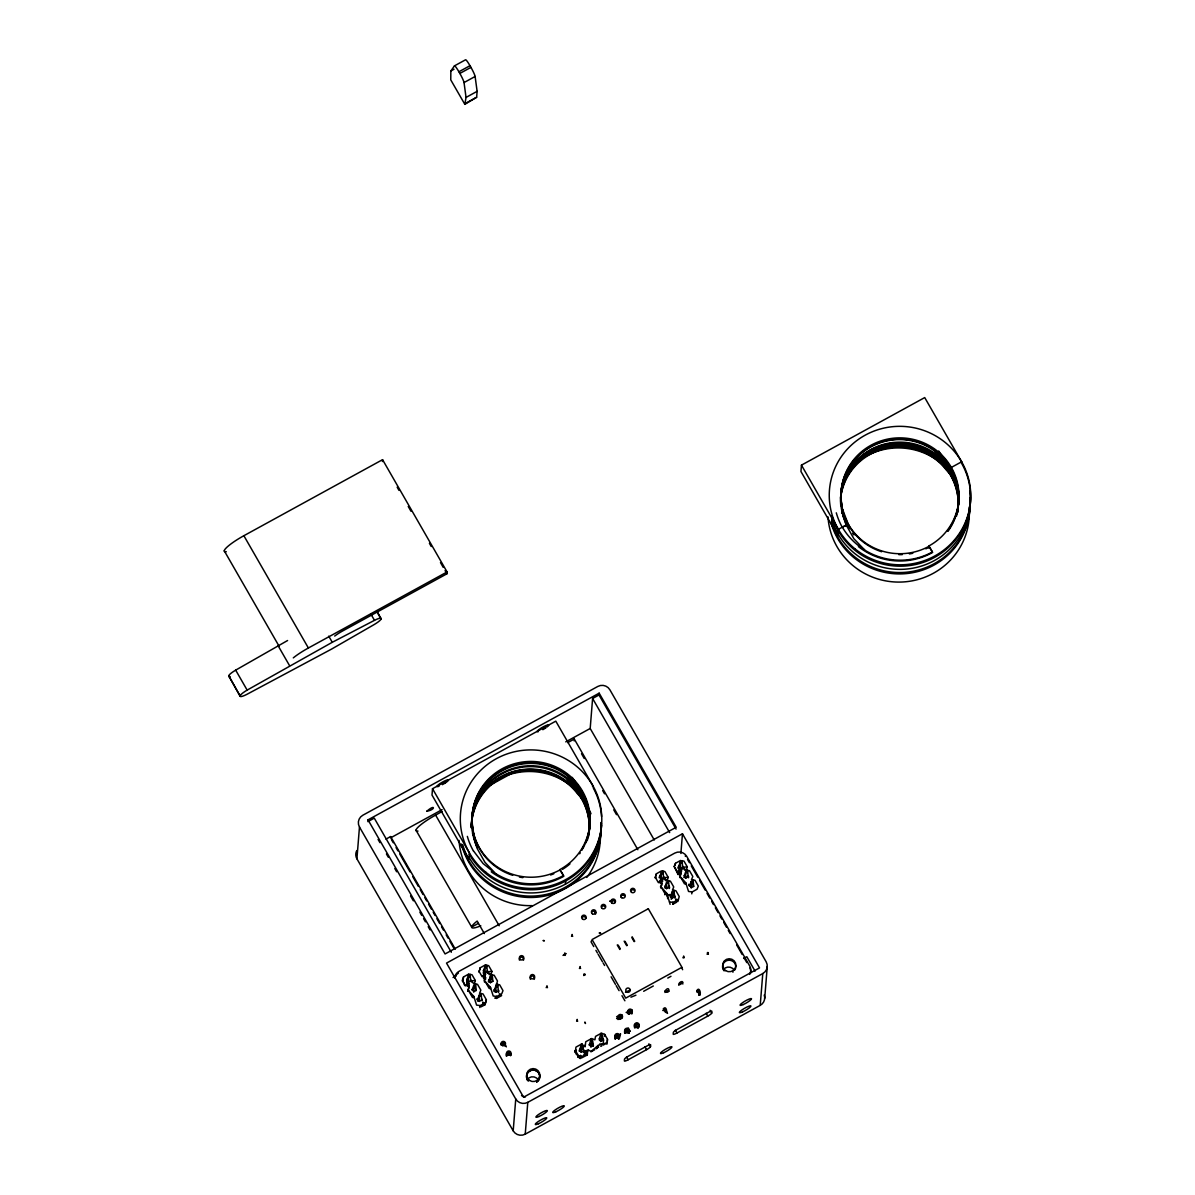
<?xml version="1.0" encoding="UTF-8"?>
<svg xmlns="http://www.w3.org/2000/svg" width="1195" height="1195" viewBox="0 0 1195 1195"><rect width="100%" height="100%" fill="white"/><g stroke="black" fill="none" stroke-linecap="round" stroke-linejoin="round"><path stroke-width="1.5" d="M607.374 1041.278L607.583 1039.426L604.67 1034.392L601.443 1033.152L595.513 1036.394L594.931 1039.799L591.659 1038.515L585.729 1041.756L585.147 1046.835M468.574 986.697L468.306 975.598L466.842 979.78L469.052 986.726L467.872 991.252L469.052 986.726M473.743 991.805L473.817 985.188L472.354 989.385L473.743 991.805L476.207 990.446L475.625 983.858L475.087 986.637M479.255 1001.395L479.329 994.793L477.866 998.975L479.255 1001.395L481.719 1000.051L481.137 993.448L480.599 996.242M485.215 977.585L484.946 966.486L483.482 970.669L484.871 973.089L485.543 979.452M490.383 982.678L490.458 976.076L488.994 980.273L490.383 982.678L492.848 981.334L492.25 974.732L491.728 977.525M495.895 992.283L495.97 985.666L494.506 989.863L495.895 992.283L498.36 990.924L497.762 984.336L497.239 987.115M661.462 883.508L661.193 872.41L659.73 876.592L661.119 879.012L661.791 885.39M663.3 1010.402L665.003 1009.476L666.81 1012.703M666.631 888.617L666.705 882L665.242 886.197L666.631 888.617L669.095 887.258L668.498 880.67L667.975 883.449M672.143 898.207L672.217 891.604L670.754 895.787L672.143 898.207L674.607 896.847L674.01 890.26L673.487 893.038M680.538 873.052L680.269 861.953L678.805 866.136L680.194 868.556L680.866 874.934M685.706 878.146L685.781 871.543L684.317 875.741L685.706 878.146L688.171 876.801L687.588 870.199L687.05 872.992M691.218 887.751L691.293 881.133L689.829 885.331L691.218 887.751L693.683 886.391L693.1 879.804L692.562 882.582M485.693 977.6L484.363 980.572L490.473 987.354L493.206 995.988L496.508 996.421L496.463 998.408L494.7 998.049M676.579 902.255L672.71 904.331L672.755 902.345L669.454 901.911L666.72 893.277L660.611 886.496L661.94 883.538M583.802 1045.984L581.875 1043.877L575.945 1047.119L575.258 1052.272L576.662 1054.826M682.868 984.008C681.658 980.109 676.011 988.16 682.987 982.484C682.42 979.87 677.864 983.141 678.775 985.278M473.773 997.735L473.832 996.466L467.723 989.684M490.473 987.354L490.413 988.624L489.188 988.459M547.504 987.682C544.771 985.248 549.312 985.427 546.16 987.668M685.736 884.091L685.796 882.821L679.686 876.04L681.016 873.067M581.666 1057.859L587.313 1054.976L587.387 1053.467L583.593 1050.823L582.787 1045.789L581.129 1052.183L588.209 1050.046L591.241 1051.361L598.157 1045.401L606.955 1042.742L607.389 1039.53M606.881 1044.251L606.955 1042.742M481.107 1006.832L484.991 1004.756L486.365 999.737L483.019 993.926L479.539 993.344L480.853 990.147L477.507 984.322L474.221 983.888L470.696 980.856L470.113 974.254L469.575 977.047M662.463 873.859L662.986 871.065L663.583 877.668L667.094 880.7L670.395 881.133L673.726 886.959L672.427 890.155L675.907 890.738L679.238 896.549L677.864 901.553L675.593 899.656M496.059 986.069L497.478 981.02L494.147 975.21L490.846 974.776L487.336 971.744L486.738 965.142L486.216 967.92M382.415 461.524L382.564 459.672L243.87 535.718A22.107 3.779 -29.9 0 0 226.273 551.717M334.69 636.069A13.264 2.27 -29.9 0 1 342.935 630.796L446.93 573.794L447.064 571.957L382.564 459.672M574.138 740.9L574.287 739.048L567.759 742.618M604.521 1036.214L604.67 1034.392M356.917 858.817L359.471 827A8.843 8.649 4.6 0 1 362.832 815.229L597.829 686.438A8.843 8.649 4.6 0 1 609.868 689.769L766.144 961.781A8.843 8.649 4.6 0 1 762.783 973.552L760.214 1005.368L525.232 1134.16A8.843 8.649 4.6 0 1 513.193 1130.828L356.917 858.817A8.843 8.649 4.6 0 1 356.767 850.586M376.724 610.839L381.1 618.95L376.694 611.257M368.015 819.845L445.078 953.954L676.206 827.269L599.158 693.16L368.015 819.845L367.866 821.652L374.274 818.142L451.322 952.266M450.844 70.983L450.769 79.886L464.84 104.353L476.641 97.258L477.119 91.343L475.117 76.48A8.843 1.016 61.3 0 0 470.935 67.368L469.979 65.695A8.843 1.016 61.3 0 0 465.542 59.795L454.444 65.874L450.844 70.983L454.01 69.235M385.955 839.114L390.616 836.56L390.496 837.934L442.105 809.642M464.84 104.353L466.035 97.422L464.033 82.56A8.843 1.016 61.3 0 0 459.851 73.448L458.895 71.775A8.843 1.016 61.3 0 0 454.444 65.874M432.515 788.715L432.007 795.063L468.903 859.295L469.411 852.931L432.515 788.715L555.794 721.153L592.69 785.369L592.586 786.728M490.697 976.629L490.846 974.776M508.144 1053.288L507.307 1053.452M513.193 1130.828L515.747 1099.012L359.471 827M525.232 1134.16L527.787 1102.343L762.783 973.552M559.902 870.587L559.962 869.93A59.063 57.255 1.8 0 1 473.235 831.705L472.578 830.092M565.414 884.136L565.788 879.595M654.248 839.966L590.196 728.487L592.601 698.477L599.009 694.982L599.158 693.16M588.209 1050.046L587.671 1052.108L583.593 1050.823L586.162 1052.75M618.054 1019.559L618.652 1016.557L620.892 1015.212L622.162 1017.528L619.802 1019.395M620.653 1033.929L618.442 1038.082M650.513 1046.641L650.663 1044.818A4.421 0.762 -29.9 0 0 646.883 1046.028L628.451 1056.126A4.421 0.762 -29.9 0 0 624.522 1059.143L624.373 1060.966A4.421 0.762 -29.9 0 0 628.152 1059.756L646.585 1049.658A4.421 0.762 -29.9 0 0 650.513 1046.641L648.885 1043.803M680.881 853.469L682.464 833.766L446.527 963.095L523.574 1097.204L759.527 967.89L682.464 833.766M711.727 1013.091L711.876 1011.269A4.421 0.762 -29.9 0 0 708.097 1012.479L677.281 1029.358A4.421 0.762 -29.9 0 0 673.353 1032.39L673.203 1034.198A4.421 0.762 -29.9 0 0 676.982 1033.003L707.798 1016.108A4.421 0.762 -29.9 0 0 711.727 1013.091L710.099 1010.253M801.457 465.139L800.949 471.502L837.844 535.718L838.352 529.355L801.457 465.139L924.721 397.577L961.631 461.793L961.512 463.152A70.759 69.235 4.6 0 1 927.275 560.873A70.759 69.235 4.6 0 1 831.929 515.986M764.695 998.408L767.265 966.591M848.405 526.442L848.525 525.083M928.769 547.908L928.903 546.354A59.063 57.33 -1 0 1 848.002 523.619M938.926 454.727L950.981 472.04L951.13 470.218A59.063 58.047 -6 0 1 956.03 515.822M951.25 468.784L951.354 467.424L961.631 461.793M479.822 1007.519L479.867 1005.533L476.581 1005.1L473.832 996.466M496.508 996.421L496.463 998.408L501.616 995.629L499.346 993.732M672.71 904.331L672.755 902.345M691.785 893.875L691.83 891.888L688.544 891.455L685.796 882.821M578.081 1057.366L578.26 1055.469L575.318 1050.45M463.287 978.795L463.481 976.972L468.604 974.104L468.47 976.046M479.927 969.668L480.121 967.845L485.23 964.992L485.11 966.919M656.174 875.606L656.369 873.784L661.477 870.916L664.883 871.543L668.214 877.354L667.228 880.566M675.25 865.15L675.444 863.313L680.553 860.46L680.433 862.387M575.512 1050.345L575.258 1052.272L575.646 1050.241M597.47 1048.03L598.157 1045.401L596.38 1048.822M612.288 900.193L611.795 901.433L609.973 901.12L611.795 901.433L612.288 900.193L611.347 901.239M629.272 1033.272L627.674 1032.166L629.272 1033.272L629.138 1031.36M580.74 1055.558L580.262 1058.591L581.457 1056.724L587.462 1053.721L584.221 1053.87M681.538 863.402L682.061 860.609L682.659 867.211L684.765 870.214M707.082 954.222C710.711 952.415 705.588 951.773 708.067 953.505M467.35 986.532L468.231 982.2L470.696 980.856L475.341 980.542L474.355 983.769M483.975 977.42L484.871 973.089L487.336 971.744L491.967 971.43L490.981 974.642M660.223 883.344L661.119 879.012L663.583 877.668L668.214 877.354M675.444 863.313L674.174 866.45L679.014 874.337L680.194 868.556L682.659 867.211L687.304 866.898L686.303 870.109M629.586 1014.032L628.436 1011.194L630.676 1009.85L631.946 1012.165L629.78 1013.076M629.705 1031.195C630.109 1032.032 630.049 1030.15 629.959 1031.166M482.899 1002.291L485.543 1003.083L486.365 999.737M590.913 1046.82L592.571 1040.427L593.377 1045.461L590.913 1046.82L589.523 1044.4L591.196 1038.664L591.734 1041.592M600.697 1041.457L602.355 1035.064L603.161 1040.098L600.697 1041.457L599.307 1039.038L600.98 1033.302L601.518 1036.229M664.913 992.462L667.706 990.595L668.961 991.267M464.706 985.561L462.734 980.468M655.607 877.279L655.353 878.22L656.369 873.784M682.614 969.713L681.912 967.83M580.591 1055.334L579.784 1057.919L578.275 1057.261L578.26 1055.469L581.457 1056.724M680.209 876.413L679.835 877.608L679.686 876.04M627.972 1012.524L628.436 1011.194M660.282 882.642L662.792 879.864M679.357 872.186L681.867 869.407M462.465 981.409L463.481 976.972M479.105 972.297L480.121 967.845M580.606 968.473C578.634 965.829 581.681 965.904 579.411 968.547M624.88 1033.346L626.509 1029.806L627.345 1032.002M635.202 1026.804L636.293 1024.444L638.16 1028.432M617.292 1034.198L615.096 1038.709L617.561 1037.365L616.725 1035.169L615.096 1038.709L617.845 1034.795M571.494 936.282L572.719 936.297M583.757 975.538L584.893 974.881M583.16 847.957L583.324 847.643A59.063 58.167 12.2 0 0 582.01 792.18M697.029 991.775L697.746 990.446L699.209 994.24M618.129 1037.947L620.265 1034.138M582.473 849.212L581.95 850.138M565.28 955.403L564.862 952.923L564.13 955.388M682.957 957.807L684.137 957.778M697.297 992.447L698.164 991.118L699.165 995.226M580.232 852.886L579.635 853.768M507.621 1053.96L507.472 1054.035M576.587 1021.127L577.723 1021.142M468.231 982.2L465.557 985.905L462.211 980.094M484.871 973.089L482.183 976.793L478.837 970.982M661.119 879.012L658.43 882.717L655.084 876.906M680.194 868.556L677.52 872.26L678.148 874.68L674.174 866.45M700.27 994.852L698.941 991.193L697.253 991.238M698.97 995.166L700.136 994.539M582.204 1048.418L585.296 1044.983M664.271 1010.059L664.271 1008.834L663.076 1010.611M477.403 999.139L478.269 998.602M669.708 895.055L671.142 895.413M688.992 885.331L690.232 884.957M664.853 894.771L666.72 893.277L668.005 898.849L667.437 897.878M583.922 975.314C587.328 974.164 582.443 972.879 584.31 975M585.475 1023.219L584.863 1022.054L585.416 1023.518M591.48 940.898L591.047 941.869L593.751 946.574M501.601 1043.399L503.543 1042.13L504.917 1044.325L502.572 1045.565L500.959 1043.593M506.889 1055.842A2.211 2.166 4.6 0 1 507.188 1053.004L509.055 1051.734L510.429 1053.915L508.084 1055.155L506.471 1053.198L506.247 1056.007L507.128 1055.529M477.268 998.915L477.746 999.139M494.611 989.789L494.028 990.028M670.858 895.712L669.603 894.637M689.933 885.256L688.783 884.599M666.81 895.847L669.14 894.487M616.62 1018.573L622.236 1015.317M228.857 675.728A9.172 1.568 -29.9 0 1 235.669 670.141L287.592 640.52M240.329 695.699A9.172 1.568 -29.9 0 1 247.141 690.112L332.27 642.298L374.483 620.339A9.172 1.568 -29.9 0 1 381.011 618.592M627.808 1012.538L632.006 1010.133M479.972 1005.727L485.095 1002.889M496.612 996.6L501.736 993.762L502.99 990.625L499.659 984.799L496.179 984.232M672.86 902.539L677.983 899.701M691.935 892.082L697.058 889.229L698.328 886.092L694.982 880.267L691.502 879.699L692.816 876.503L689.47 870.677L686.184 870.244L682.659 867.211M458.895 71.775L469.979 65.695M459.851 73.448L470.935 67.368M464.033 82.56L475.117 76.48M466.035 97.422L477.119 91.343M465.557 103.338L476.641 97.258M293.298 657.877A22.107 3.779 -29.9 0 1 308.385 648.004L447.064 571.957M838.352 529.355L846.224 525.038A59.586 58.316 4.6 0 1 842.191 506.785A59.063 57.255 2 0 1 841.459 502.348M495.686 780.275L505.455 774.913M565.758 741.871L590.196 728.487M417.996 831.093A22.107 3.779 -29.9 0 1 435.607 815.095L442.12 811.51M486.186 787.356L513.91 772.149M478.179 923.496L471.666 927.081L415.994 830.181M453.039 977.525L456.236 975.777M466.692 981.648L468.515 980.647M483.333 972.521L485.155 971.52M678.655 867.988L680.478 866.987M665.092 888.049L666.915 887.048M684.167 877.593L685.99 876.592M477.716 1000.827L479.553 999.827M494.357 991.716L496.179 990.715M563.009 955.417L566.236 953.61M643.657 991.282L653.307 985.995M667.766 978.063L670.978 976.3M575.587 1050.584L576.348 1050.166M743.663 958.45L746.815 956.732L755.076 971.117M627.674 1028.596L628.54 1028.118M634.396 1024.907L637.01 1023.473M590.868 1051.839L594.737 1049.733M600.801 1046.402L601.787 1045.864M603.102 1045.147L605.716 1043.713M634.664 1027.984L637.129 1026.639M617.083 1018.439L621.968 1015.81M626.897 1012.777L631.782 1010.193M626.135 1012.449L628.958 1011.06M625.448 992.283L630.362 989.863M845.627 526.338L848.525 524.934L842.087 508.144A59.063 57.255 2.6 0 1 841.355 503.707M630.945 997.183L635.919 995.196M689.694 885.495L688.843 884.255M670.619 895.951L669.753 894.711M616.605 1016.676L621.878 1015.048M572.375 935.745L572.151 934.445L572.091 935.76M707.545 953.7L708.411 954.193M577.334 1020.694L577.2 1019.38L577.245 1020.694M597.395 1047.164L598.635 1047.089M477.119 999.05L478.06 999.035M683.54 957.464L683.659 956L683.645 957.329M680.672 860.654L683.958 861.087L687.304 866.898M485.334 965.187L488.635 965.62L491.967 971.43M468.709 974.298L471.995 974.732L475.341 980.542M584.146 1054.498L587.313 1054.976M675.787 899.103L678.431 899.88M482.72 1002.844L484.991 1004.756M934.131 453.398L934.968 454.16M935.237 450.978L936.327 452.024M935.521 454.683L936.342 455.474M566.863 778.528L578.709 793.943M936.596 452.293L937.403 453.099M567.924 776.138L581.86 795.302M937.657 453.368L938.672 454.458M937.911 457.087L938.672 457.909M938.687 451.008L951.235 468.858L946.888 462.286A58.958 57.689 4.6 0 1 947.471 531.163M938.926 458.193L947.65 470.367M572.196 777.392L582.129 792.121M951.429 475.67L946.276 470.008A58.958 57.689 4.6 0 0 884.36 448.782A58.958 57.689 4.6 0 0 840.847 496.612M577.693 789.029L577.783 789.148A58.958 57.689 4.6 0 1 589.24 830.659M624.895 1000.783L621.968 995.689M618.652 1016.557L619.996 1018.439M663.583 877.668L665.69 880.67M487.336 971.744L489.442 974.747M928.903 546.354L932.399 551.985A66.039 64.62 4.6 0 1 864.687 550.073M559.962 869.93L563.472 875.562A66.039 64.62 4.6 0 1 495.761 873.65M506.366 1046.865L503.603 1042.234L505.425 1045.535M509.1 1051.944L510.952 1055.065M473.504 850.93L483.109 863.567L495.596 873.545L484.946 862.312L477.432 848.973A59.63 58.346 4.6 0 1 473.25 830.361A59.063 57.255 2 0 1 472.518 825.924M665.764 1010.372L667.527 1013.405M950.981 472.04L946.634 465.467A58.958 57.689 4.6 0 1 957.344 512.058M932.399 551.985L928.933 545.951A58.958 57.689 4.6 0 0 954.103 472.847A58.958 57.689 4.6 0 0 882.358 440.447A58.958 57.689 4.6 0 0 842.206 506.785M599.009 694.982L676.056 829.091M687.558 859.474L689.41 862.685M691.263 865.912L697.746 877.19M699.598 880.416L705.155 890.081M707.007 893.307L709.785 898.132M711.637 901.359L713.49 904.585M715.327 907.797L718.105 912.636M719.958 915.863L721.81 919.074M723.662 922.301L726.44 927.141M728.293 930.352L730.145 933.579M736.628 944.857L742.185 954.521M744.022 957.748L746.8 962.587M592.601 698.477L669.663 832.601M692.293 883.986L693.683 886.391M680.926 877.683L684.526 883.927M673.218 894.443L674.607 896.847M661.851 888.139L665.436 894.383M574.287 739.048L637.861 849.72M581.517 753.731L584.28 758.541M602.713 790.612L604.551 793.824M613.767 809.866L616.53 814.676M706.17 1013.27L707.798 1016.108M397.158 487.187L399.01 490.398M408.227 506.441L410.99 511.251M429.408 543.322L431.261 546.533M440.477 562.576L443.24 567.386M445.078 570.598L446.93 573.794M632.11 936.746L634.739 941.331M631.961 937.791L634.172 941.645M625.03 941.346L627.36 945.379M624.134 941.182L626.733 945.723M675.354 1030.165L676.982 1033.003M618.159 945.111L620.19 948.651M617.247 944.961L619.861 949.487M563.472 875.562L559.992 869.527A58.958 57.689 4.6 0 0 585.162 796.423A58.958 57.689 4.6 0 0 513.417 764.023A58.958 57.689 4.6 0 0 473.265 830.361M595.917 950.354L597.366 952.878M598.083 954.163L602.429 961.691M603.146 962.976L604.595 965.5M611.108 976.823L615.455 984.366M616.172 985.651L619.07 990.655M644.956 1046.82L646.585 1049.658M617.561 1037.365L618.592 1039.157M626.524 1056.933L628.152 1059.756M370.958 614.2L374.483 620.339M601.772 1037.693L603.161 1040.098M591.988 1043.056L593.377 1045.461M581.129 1052.183L579.739 1049.763L581.412 1044.027L581.935 1046.954M435.607 815.095L499.181 925.766M328.745 636.143L332.27 642.298M484.348 933.579L477.163 921.076A22.107 3.779 -29.9 0 0 480.793 925.796M243.87 535.718L308.385 648.004M491.459 978.914L492.848 981.334M485.603 982.2L488.71 987.623M390.616 836.56L455.31 949.174M391.422 839.547L393.289 842.774M396.068 847.628L397.92 850.855M399.787 854.081L409.99 871.857M412.783 876.712L418.355 886.406M420.207 889.633L422.985 894.487M424.852 897.714L426.705 900.94M428.557 904.182L431.35 909.022M433.202 912.248L435.055 915.489M436.922 918.716L439.7 923.571M441.553 926.797L443.42 930.024M446.198 934.878L448.05 938.105M449.917 941.346L453.622 947.799M224.272 550.82L279.107 646.256M278.091 645.718L289.578 665.69M474.818 988.026L476.207 990.446M468.246 990.057L472.563 997.571M378.083 839.428L379.935 842.654M386.433 853.977L388.3 857.203M394.798 868.511L396.65 871.752M410.572 895.981L413.365 900.836M419.863 912.143L421.715 915.37M423.568 918.611L425.435 921.838M428.213 926.678L430.066 929.919M235.684 670.156L247.156 690.127M847.838 523.694L845.373 518.615A59.063 57.285 0.5 0 1 844.342 515.986L841.892 507.606M595.693 913.831L594.811 911.262L595.259 913.592M841.34 505.963L840.668 503.752M843.341 517.047L843.222 516.643M471.816 827.597L471.726 827.328A61.707 60.392 4.6 0 1 471.293 825.909M669.454 901.911L670.096 904.331M842.206 512.969L842.296 513.387A58.958 57.689 4.6 0 1 841.833 511.326L842.206 512.969L841.922 511.744M593.123 1045.057L593.347 1046.073M614.379 900.537L614.827 902.867M660.611 886.496L660.745 888.064M484.363 980.572L484.498 982.141M581.875 1043.877L582.099 1046.895M678.835 871.17L679.014 874.337M483.512 975.688L483.676 978.869M509.055 1051.734L509.085 1052.855M503.543 1042.13L503.573 1043.25M454.638 977.928A8.783 8.604 4.6 0 1 459.059 971.326L674.787 853.096A8.783 8.604 4.6 0 1 686.752 856.397L749.698 965.963A8.783 8.604 4.6 0 1 749.713 974.388M454.727 978.227A8.783 8.604 4.6 0 1 458.432 973.089M525.427 1096.935A8.783 8.604 4.6 0 1 521.513 1095.561M749.862 967.935A8.783 8.604 4.6 0 1 750.594 973.089M685.198 855.993A8.783 8.604 4.6 0 1 685.601 856.412M631.587 890.066A2.256 2.211 4.6 0 1 633.977 890.185M582.279 917.148A2.256 2.211 4.6 0 1 585.983 918.372M592.063 911.785A2.256 2.211 4.6 0 1 595.693 912.726M601.638 906.646A2.256 2.211 4.6 0 1 605.267 906.945M611.153 901.657A2.256 2.211 4.6 0 1 615.052 901.583M620.713 896.862A2.256 2.211 4.6 0 1 624.328 895.638M487.321 970.624A2.435 2.375 4.6 0 1 487.396 973.283M485.738 974.343A2.435 2.375 4.6 0 1 483.363 973.372M483.392 970.564A2.435 2.375 4.6 0 1 484.453 969.772M483.377 971.893A2.435 2.375 4.6 0 1 484.333 971.236M468.993 984.919A2.435 2.375 4.6 0 1 467.813 984.814M466.647 981.14A2.435 2.375 4.6 0 1 467.708 980.348M470.696 979.736A2.435 2.375 4.6 0 1 471.084 981.648M469.112 983.47A2.435 2.375 4.6 0 1 466.633 982.35M466.662 979.825A2.435 2.375 4.6 0 1 467.828 978.899M681.747 871.006A2.435 2.375 4.6 0 1 679.313 870.961M678.222 868.227A2.435 2.375 4.6 0 1 679.671 866.704M682.659 866.091A2.435 2.375 4.6 0 1 682.942 868.317M681.718 869.616A2.435 2.375 4.6 0 1 679.148 869.318M678.327 868.093A2.435 2.375 4.6 0 1 679.791 865.24M662.672 881.462A2.435 2.375 4.6 0 1 660.237 881.417M659.745 877.698A2.435 2.375 4.6 0 1 660.581 877.16M664.017 877.787A2.435 2.375 4.6 0 1 663.808 878.922M662.478 880.147A2.435 2.375 4.6 0 1 660.656 880.118M659.162 877.727A2.435 2.375 4.6 0 1 660.701 875.711M663.569 876.547A2.435 2.375 4.6 0 1 663.822 876.981M519.437 960.123A2.211 2.166 4.6 0 1 521.483 957.105A2.211 2.166 4.6 0 1 523.47 960.182M471.891 990.028A2.435 2.375 4.6 0 1 473.339 988.489M488.426 981.722A2.435 2.375 4.6 0 1 489.965 979.377M488.695 981.752A2.435 2.375 4.6 0 1 489.845 980.826M688.171 875.696A2.435 2.375 4.6 0 1 688.514 877.757M684.137 875.771A2.435 2.375 4.6 0 1 685.303 874.845M684.108 877.085A2.435 2.375 4.6 0 1 685.183 876.293M669.081 886.152A2.435 2.375 4.6 0 1 669.319 888.512M665.062 886.227A2.435 2.375 4.6 0 1 666.212 885.301M665.032 887.541A2.435 2.375 4.6 0 1 666.093 886.75M481.719 998.93A2.435 2.375 4.6 0 1 482.108 1000.827M477.403 999.618A2.435 2.375 4.6 0 1 478.851 998.079M477.403 1000.768A2.435 2.375 4.6 0 1 478.732 999.543M498.345 989.818A2.435 2.375 4.6 0 1 498.42 992.477M494.162 990.192A2.435 2.375 4.6 0 1 495.477 988.967M494.118 991.491A2.435 2.375 4.6 0 1 495.372 990.431M674.592 895.742A2.435 2.375 4.6 0 1 674.831 898.117M671.53 899.237A2.435 2.375 4.6 0 1 670.978 898.864M670.186 896.922A2.435 2.375 4.6 0 1 671.724 894.891M670.768 896.892A2.435 2.375 4.6 0 1 671.62 896.355M689.321 886.137A2.435 2.375 4.6 0 1 690.815 884.434M690.247 886.122A2.435 2.375 4.6 0 1 690.695 885.898M530.431 979.273A2.211 2.166 4.6 0 1 530.894 976.494A2.211 2.166 4.6 0 1 533.777 976.539A2.211 2.166 4.6 0 1 534.18 979.332M500.959 1044.968A2.211 2.166 4.6 0 1 503.812 1042.921A2.211 2.166 4.6 0 1 505.037 1046.163M507.188 1053.004A2.211 2.166 4.6 0 1 510.101 1052.944A2.211 2.166 4.6 0 1 510.549 1055.768M627.793 1012.822A2.211 2.166 4.6 0 1 630.631 1010.626A2.211 2.166 4.6 0 1 631.782 1014.002M628.197 1013.957A2.211 2.166 4.6 0 1 627.972 1013.554M618.129 1018.782A2.211 2.166 4.6 0 1 619.563 1016.004A2.211 2.166 4.6 0 1 622.356 1017.498M724.14 970.908A6.632 6.498 4.6 0 1 724.26 962.304A6.632 6.498 4.6 0 1 733.013 961.422A6.632 6.498 4.6 0 1 734.985 969.817M733.192 971.864A6.632 6.498 4.6 0 1 732.819 972.132M528.28 1080.982A6.632 6.498 4.6 0 1 528.817 1071.556A6.632 6.498 4.6 0 1 538.407 1072.677A6.632 6.498 4.6 0 1 536.749 1081.968M579.635 1050.988A2.435 2.375 4.6 0 1 580.143 1050.554M583.787 1051.764A2.435 2.375 4.6 0 1 583.892 1052.242M583.593 1049.718A2.435 2.375 4.6 0 1 583.743 1052.242M579.172 1051.062A2.435 2.375 4.6 0 1 580.561 1048.941M603.326 1042.667A2.435 2.375 4.6 0 1 602.907 1043.369M601.623 1044.131A2.435 2.375 4.6 0 1 599.815 1043.862M599.322 1040.143A2.435 2.375 4.6 0 1 599.711 1039.829M603.161 1038.993A2.435 2.375 4.6 0 1 603.311 1041.517M599.322 1038.813A2.435 2.375 4.6 0 1 600.129 1038.216M589.06 1045.042A2.435 2.375 4.6 0 1 590.345 1043.579M634.366 1027.132A2.435 2.375 4.6 0 1 636.681 1024.294A2.435 2.375 4.6 0 1 639.146 1027.043M614.842 1036.707A2.435 2.375 4.6 0 1 618.412 1035.363A2.435 2.375 4.6 0 1 618.905 1039.082M615.41 1039.038A2.435 2.375 4.6 0 1 614.827 1038.022M624.806 1033.122A2.435 2.375 4.6 0 1 626.314 1029.746A2.435 2.375 4.6 0 1 629.392 1031.912M538.377 731.639A6.632 1.135 -29.9 0 1 539.214 729.368A6.632 1.135 -29.9 0 1 547.235 725.066A6.632 1.135 -29.9 0 1 546.937 727.038M545.488 728.069A6.632 1.135 -29.9 0 1 542.814 729.682M439.043 786.265A6.632 1.135 -29.9 0 1 439.058 784.264A6.632 1.135 -29.9 0 1 447.766 779.797A6.632 1.135 -29.9 0 1 444.794 783.308M527.787 1102.343A8.843 8.649 4.6 0 1 515.747 1099.012M764.247 995.032A8.843 8.649 4.6 0 1 760.214 1005.368M527.04 1079.817A6.632 6.498 4.6 0 1 538.452 1080.086M528.13 1080.653A6.632 6.498 4.6 0 1 529.236 1071.303A6.632 6.498 4.6 0 1 538.721 1072.886A6.632 6.498 4.6 0 1 536.645 1082.072M723.453 969.444A6.632 6.498 4.6 0 1 734.208 970.086M240.285 696.117A9.172 1.568 -29.9 0 0 246.797 694.4L331.732 649.005L374.14 624.582A9.172 1.568 -29.9 0 0 380.981 619.01M230.097 676.534A9.172 1.568 -29.9 0 1 228.813 676.146M468.903 859.295A70.759 69.235 4.6 0 1 462.599 844.566M601.533 825.312A70.759 69.235 4.6 0 1 546.623 888.094A70.759 69.235 4.6 0 1 469.306 854.291M593.347 788.102A70.759 69.235 4.6 0 1 601.563 816.543M472.294 825.939A59.063 57.24 2.9 0 1 509.294 766.667A59.063 57.24 2.9 0 1 578.201 785.683M577.962 785.862A58.958 57.689 4.6 0 1 586.073 841.16M583.518 846.792A58.958 57.689 4.6 0 1 582.01 849.525M569.985 863.88A58.958 57.689 4.6 0 1 562.516 869.348M553.808 873.784A58.958 57.689 4.6 0 1 550.596 874.979M522.842 877.638A58.958 57.689 4.6 0 1 519.407 877.055M512.715 875.323A58.958 57.689 4.6 0 1 473.145 831.72A59.063 57.255 2.6 0 1 472.652 828.957M472.906 834.902A59.063 57.255 2.6 0 1 472.578 833.244M477.612 848.062A59.063 57.315 -0.7 0 1 500.107 774.106A59.063 57.315 -0.7 0 1 578.111 788.745M600.368 834.17A70.759 69.235 4.6 0 1 586.805 877.444M532.208 905.631A70.759 69.235 4.6 0 1 459.044 840.399M600.801 822.533A70.759 69.235 4.6 0 1 541.604 896.638A70.759 69.235 4.6 0 1 461.509 844.088M497.105 779.752A66.337 64.903 4.6 0 1 570.105 785.1M578.47 792.629A66.337 64.903 4.6 0 1 580.561 794.974M563.861 876.234A66.128 65.083 -3.2 0 1 491.25 871.827M601.429 823.206A70.759 69.235 4.6 0 1 548.998 890.648A70.759 69.235 4.6 0 1 469.052 857.472M577.439 792.21A58.958 57.689 4.6 0 1 589.09 832.87M577.693 792.046A59.063 57.24 2.9 0 0 510.833 772.284A59.063 57.24 2.9 0 0 471.472 828.09A59.063 58.122 13.6 0 1 511.46 772.463A59.063 58.122 13.6 0 1 577.723 793.301M601.13 824.625A70.759 69.235 4.6 0 1 541.634 895.279A70.759 69.235 4.6 0 1 462.48 845.926M578.499 794.092A59.063 58.137 13.2 0 1 589.18 831.825M471.383 826.88A58.958 57.689 4.6 0 1 512.117 773.299A58.958 57.689 4.6 0 1 577.334 793.585L582.488 799.246A62.14 60.811 4.6 0 1 586.192 804.384M589.105 809.583A62.14 60.811 4.6 0 1 591.002 813.75M474.056 839.398A59.063 57.255 1.8 0 1 473.817 838.591M581.756 795.362A59.063 58.167 12.2 0 1 587.253 840.563M472.055 827.328A59.063 58.211 -0.8 0 1 538.9 763.963A59.063 58.211 -0.8 0 1 585.879 842.759M471.577 827.687A59.063 58.211 -0.8 0 1 535.405 766.802A59.063 58.211 -0.8 0 1 588.313 837.068M473.414 850.974A66.128 64.65 14.8 0 1 467.35 836.395M545.174 728.293A6.632 1.135 -29.9 0 1 545.712 728.024M442.374 784.667A6.632 1.135 -29.9 0 1 445.018 783.188M837.844 535.718A70.759 69.235 4.6 0 1 831.526 520.99M969.713 490.966A70.759 69.235 4.6 0 1 914.309 567.909A70.759 69.235 4.6 0 1 831.675 519.168M841.235 502.378A59.063 57.24 2.9 0 1 878.235 443.091A59.063 57.24 2.9 0 1 947.142 462.106M928.814 547.31A58.958 57.689 4.6 0 1 925.841 548.834M912.831 553.27A58.958 57.689 4.6 0 1 909.38 553.927M902.345 554.599A58.958 57.689 4.6 0 1 898.804 554.629M881.641 551.746A58.958 57.689 4.6 0 1 842.087 508.144M842.355 527.398A66.128 64.65 14.8 0 1 836.291 512.819M847.882 527.01A59.063 57.315 -0.7 0 1 867.794 451.277A59.063 57.315 -0.7 0 1 947.037 465.169M951.056 468.963A59.063 58.182 12.1 0 1 948.068 531.163M950.802 472.144A59.063 58.182 12.1 0 1 956.433 516.315M841.16 503.737A59.063 58.167 12.6 0 1 882.029 442.18A59.063 58.167 12.6 0 1 951.519 470.008M840.772 505.515A59.063 58.167 12.6 0 1 882.448 445.167A59.063 58.167 12.6 0 1 951.265 473.19M950.891 473.384A59.063 58.047 -6 0 1 957.509 512.087M840.608 498.584A58.958 57.689 4.6 0 1 886.078 445.705A58.958 57.689 4.6 0 1 950.847 473.788M969.085 507.128A70.759 69.235 4.6 0 1 903.793 581.92A70.759 69.235 4.6 0 1 827.986 516.823M969.952 502.423A70.759 69.235 4.6 0 1 910.47 573.077A70.759 69.235 4.6 0 1 831.317 523.724M867.346 455.474A66.337 64.903 4.6 0 1 945.2 466.812M932.653 552.434A66.128 65.083 -3.2 0 1 858.413 546.593M853.977 534.957A59.063 58.017 -6.2 0 1 852.647 533.284M849.406 528.608A59.063 58.017 -6.2 0 1 849.033 528.011M946.38 468.649A58.958 57.689 4.6 0 1 958.256 506.247M946.679 468.425A59.063 57.255 1.8 0 0 883.284 447.632A59.063 57.255 1.8 0 0 840.623 497.493A59.063 58.122 13.6 0 1 883.807 447.886A59.063 58.122 13.6 0 1 946.664 469.725M969.847 497.598A70.759 69.235 4.6 0 1 912.323 571.419A70.759 69.235 4.6 0 1 831.421 522.349M947.441 470.516A59.063 58.137 13.2 0 1 957.658 512.506M951.489 475.61A62.14 60.811 4.6 0 1 955.522 481.436M663.419 1008.879C668.095 1018.991 667.168 1003.979 663.419 1008.804M697.118 990.401C702.511 1000.648 700.061 985.143 697.133 990.326M544.352 940.659L543.008 940.555L544.352 940.719M599.352 933.056L600.697 933.22L599.367 932.966M665.003 991.148C670.111 995.764 670.171 983.903 665.032 991.014M228.723 675.787L240.165 696.192L228.723 675.787M629.033 1013.868L628.48 1013.001L629.063 1013.838M426.824 811.226C435.697 809.837 435.503 803.533 426.824 811.226M846.224 525.038L842.445 527.354A66.128 64.246 -0.4 0 0 864.597 549.879L853.872 538.736L846.224 525.038M648.317 908.738L592.078 939.554L625.717 998.124L681.957 967.293L648.317 908.738M631.543 892.351A2.256 2.211 4.6 0 0 635.068 890.723A2.256 2.211 4.6 0 0 631.841 888.542A2.256 2.211 4.6 0 0 631.543 892.351M582.607 919.164A2.256 2.211 4.6 0 0 586.147 917.536A2.256 2.211 4.6 0 0 582.921 915.355A2.256 2.211 4.6 0 0 582.607 919.164M592.391 913.802A2.256 2.211 4.6 0 0 595.932 912.173A2.256 2.211 4.6 0 0 592.705 909.993A2.256 2.211 4.6 0 0 592.391 913.802M602.175 908.439A2.256 2.211 4.6 0 0 605.716 906.811A2.256 2.211 4.6 0 0 602.489 904.63A2.256 2.211 4.6 0 0 602.175 908.439M611.959 903.076A2.256 2.211 4.6 0 0 615.5 901.448A2.256 2.211 4.6 0 0 612.273 899.267A2.256 2.211 4.6 0 0 611.959 903.076M621.744 897.714A2.256 2.211 4.6 0 0 625.284 896.086A2.256 2.211 4.6 0 0 622.057 893.905A2.256 2.211 4.6 0 0 621.744 897.714M520.333 959.585A2.211 2.166 4.6 0 0 523.783 958.002A2.211 2.166 4.6 0 0 520.632 955.851A2.211 2.166 4.6 0 0 520.333 959.585M531.178 978.481A2.211 2.166 4.6 0 0 534.643 976.883A2.211 2.166 4.6 0 0 531.491 974.747A2.211 2.166 4.6 0 0 531.178 978.481M502.034 1045.326A2.211 2.166 4.6 0 0 505.5 1043.728A2.211 2.166 4.6 0 0 502.348 1041.592A2.211 2.166 4.6 0 0 502.034 1045.326M507.546 1054.916A2.211 2.166 4.6 0 0 511.012 1053.318A2.211 2.166 4.6 0 0 507.86 1051.182A2.211 2.166 4.6 0 0 507.546 1054.916M628.869 1013.031A2.211 2.166 4.6 0 0 632.319 1011.433A2.211 2.166 4.6 0 0 629.167 1009.297A2.211 2.166 4.6 0 0 628.869 1013.031M619.085 1018.394A2.211 2.166 4.6 0 0 622.535 1016.796A2.211 2.166 4.6 0 0 619.383 1014.66A2.211 2.166 4.6 0 0 619.085 1018.394M725.514 970.579A6.632 6.498 4.6 0 0 735.896 965.784A6.632 6.498 4.6 0 0 726.44 959.361A6.632 6.498 4.6 0 0 725.514 970.579M529.445 1080.414A6.632 6.498 4.6 0 0 539.826 1075.62A6.632 6.498 4.6 0 0 530.371 1069.211A6.632 6.498 4.6 0 0 529.445 1080.414M635.486 1027.177A2.435 2.375 4.6 0 0 639.28 1025.415A2.435 2.375 4.6 0 0 635.815 1023.069A2.435 2.375 4.6 0 0 635.486 1027.177M615.903 1037.902A2.435 2.375 4.6 0 0 619.712 1036.14A2.435 2.375 4.6 0 0 616.247 1033.794A2.435 2.375 4.6 0 0 615.903 1037.902M625.687 1032.54A2.435 2.375 4.6 0 0 629.496 1030.777A2.435 2.375 4.6 0 0 626.031 1028.432A2.435 2.375 4.6 0 0 625.687 1032.54M626.404 991.671A2.211 2.166 4.6 0 0 630.123 990.76A2.211 2.166 4.6 0 0 627.435 988.071A2.211 2.166 4.6 0 0 626.404 991.671M742.648 1011.836A6.632 1.135 -29.9 0 0 750.938 1005.996A6.632 1.135 -29.9 0 0 741.931 1009.969A6.632 1.135 -29.9 0 0 742.648 1011.836M743.23 1004.562A6.632 1.135 -29.9 0 0 751.521 998.721A6.632 1.135 -29.9 0 0 742.528 1002.71A6.632 1.135 -29.9 0 0 743.23 1004.562M538.482 1123.733A6.632 1.135 -29.9 0 0 546.772 1117.893A6.632 1.135 -29.9 0 0 537.765 1121.881A6.632 1.135 -29.9 0 0 538.482 1123.733M539.064 1116.459A6.632 1.135 -29.9 0 0 547.355 1110.618A6.632 1.135 -29.9 0 0 538.362 1114.606A6.632 1.135 -29.9 0 0 539.064 1116.459M556.004 1111.738A6.632 1.135 -29.9 0 0 564.294 1105.883A6.632 1.135 -29.9 0 0 555.287 1109.871A6.632 1.135 -29.9 0 0 556.004 1111.738M663.673 1052.72A6.632 1.135 -29.9 0 0 671.963 1046.88A6.632 1.135 -29.9 0 0 662.956 1050.868A6.632 1.135 -29.9 0 0 663.673 1052.72M485.887 872.29A70.759 69.235 4.6 0 0 600.786 831.018A70.759 69.235 4.6 0 0 506.471 754.135A70.759 69.235 4.6 0 0 485.887 872.29M854.828 548.714A70.759 69.235 4.6 0 0 969.728 507.442A70.759 69.235 4.6 0 0 875.412 430.558A70.759 69.235 4.6 0 0 854.828 548.714"/></g></svg>
